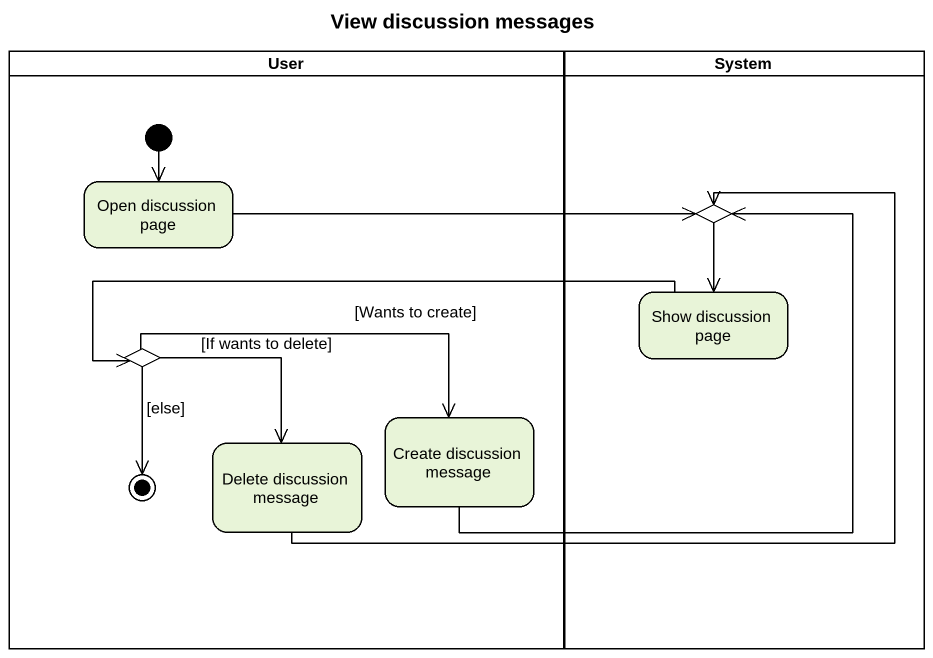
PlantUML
@startuml
title View discussion messages
hide empty description
state User <<partition>> {
  state "Open discussion page" as Open_discussion_page
  state choice2 <<choice>>
  state "Delete discussion message" as Delete_discussion_message
  state "Create discussion message" as Create_discussion_message
  [*] --> Open_discussion_page
  choice2 --> [*] : [else]
}
state System <<partition>> {
  state choice1 <<choice>>
  state "Show discussion page" as Show_discussion_page
}
Open_discussion_page -right-> choice1
choice1 --> Show_discussion_page
Show_discussion_page -left-> choice2
choice2 --> Delete_discussion_message : [If wants to delete]
choice2 -right-> Create_discussion_message : [Wants to create]
Delete_discussion_message -up-> choice1
Create_discussion_message -up-> choice1
@enduml
